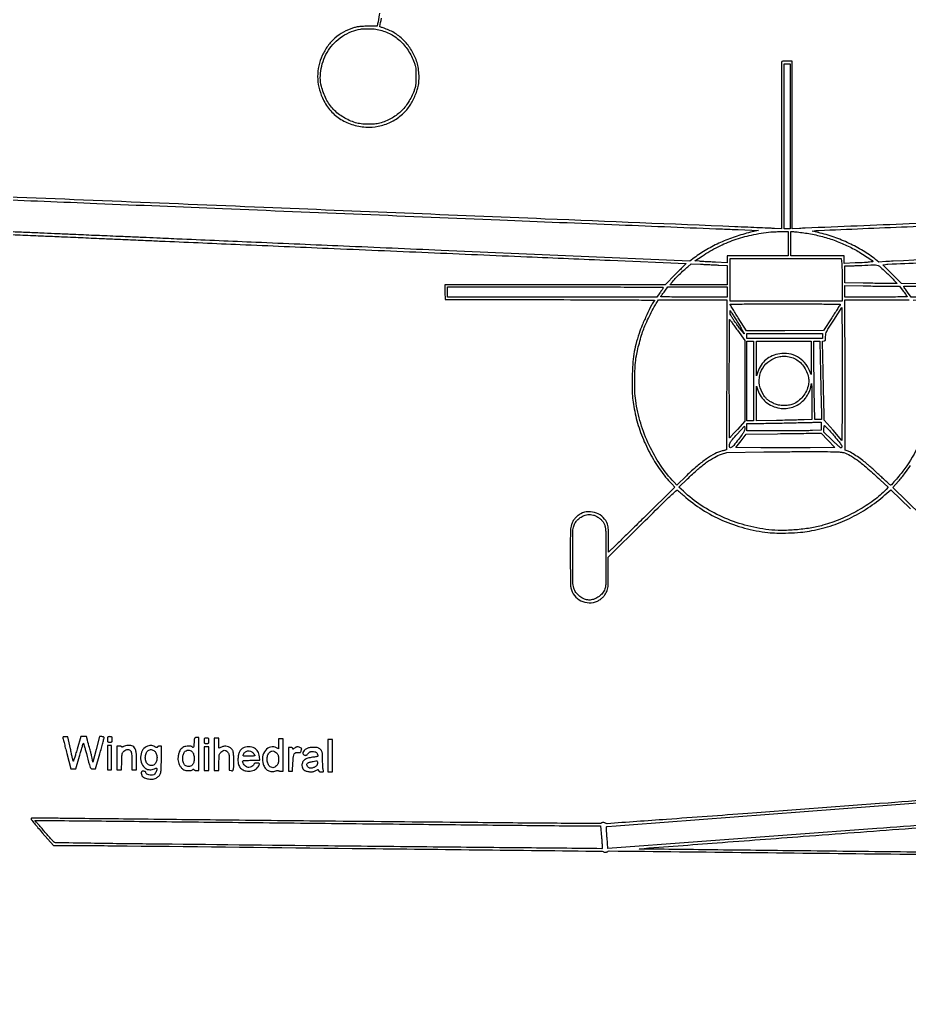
# Model space of a CAD drawing. Extents: x 56 to 1133, y 13 to 780.
# Drawn here: x 745.7 to 857, y 591.1 to 715.7 of the extents above; entities that cross this region are included whole.
import ezdxf

# ---------------------------------------------------------------- set-up
doc = ezdxf.new("R2010")
doc.units = 0
doc.header["$MEASUREMENT"] = 0

msp = doc.modelspace()

# ---------------------------------------------------------------- linework, layer by layer
for points in [[(1017.40694, 575.895877, -0.000001), (1070.584681, 576.252606, -0.000002), (1122.697079, 576.601864, -0.000762)], [(932.02633, 688.971428, 0.000018), (895.932329, 687.35495, 0.000001), (855.016472, 685.520999, 0.00389), (854.071752, 685.471285), (853.218205, 685.419706), (852.802752, 685.742593, 0.029501), (851.233334, 686.820198, 0.02615), (849.484859, 687.753762, 0.025463), (847.599187, 688.522758, 0.024437), (845.6193, 689.108069), (844.8579, 689.293248), (845.3232, 689.347002, -0.018391), (845.701455, 689.376656, -0.000011), (856.735476, 689.834143, -0.000142), (869.020101, 690.33973, -0.000086), (883.5201, 690.92987, 0.000031), (915.734638, 692.237406, 0.000116)], [(949.508039, 401.901185, -0.000001), (949.529232, 360.757398, -0.000095)], [(949.909968, 360.762414, -0.000001), (949.931161, 401.901185, -0.259795)], [(889.898022, 617.295255, 0.000005), (879.160027, 616.495422, 0.000006), (866.429746, 615.546889, 0.000005), (852.9372, 614.541247), (819.3087, 612.034449), (819.192828, 613.373002, -0.00437), (819.152603, 613.89027, -0.006866), (819.128034, 614.335397, -0.002433), (819.114091, 614.716819, -0.207157), (819.134968, 614.769568, -0.1794), (819.22083, 614.808985, -0.000001), (854.266873, 617.454773, -0.000007), (888.817591, 620.062598, -0.014541)], [(529.032925, 286.436984, -0.000002), (529.83462, 265.012438, -0.000004), (530.769888, 240.009811, -0.000003), (531.839084, 211.4154, 0.000001), (532.991169, 180.601107, 0.000001), (534.178651, 148.843697, 0.000001), (535.23949, 120.47627, 0.000003), (535.941746, 101.701946, 0.000115)], [(1130.14234, 577.288816, 0.000001), (1112.945079, 577.188951, 0.000111)], [(709.138363, 517.551959, 0.000072), (709.121796, 442.82444, 0.000019), (709.1172, 324.090018, -0.000009), (709.114218, 161.564965, -0.000147)], [(867.908699, 618.749962, 0.000058), (854.380738, 617.739988, -0.000134), (836.828641, 616.432261, -0.000615), (826.651495, 615.68932, -0.000054), (819.184927, 615.154288, -0.158732), (818.997936, 615.200724, 0.065244), (818.850543, 615.267955, 0.071856), (818.695612, 615.292032, 0.080146), (818.555187, 615.270917, 0.119616), (818.449635, 615.206595, -0.200837), (818.337357, 615.160574, -0.000025), (810.520904, 615.218827, -0.000523), (800.524566, 615.304292, -0.000154), (785.206065, 615.456023, -0.000053), (772.321698, 615.588975, -0.000079), (761.063896, 615.708095, -0.000032), (751.409914, 615.812376, -0.001724), (749.57715, 615.83861, 0.001342), (748.158367, 615.860002, 0.011583), (747.525473, 615.853184, 0.018327), (747.168474, 615.827943, 0.383142), (747.1026, 615.754597, 0.16971), (747.132695, 615.668484, 0.001991), (747.514264, 615.193159, 0.005757), (747.966862, 614.646913, 0.003695), (748.504009, 614.023015), (749.905418, 612.4194), (751.486159, 612.419969, -0.002814), (759.111602, 612.379794, -0.000109), (787.283956, 612.066652, -0.000003), (818.495633, 611.712747, -0.128867), (818.694202, 611.65829, 0.063878), (818.837626, 611.598258, 0.064594), (818.99101, 611.576672, 0.071507), (819.129348, 611.595034, 0.126369), (819.22833, 611.652518, -0.19969), (819.461704, 611.746638, -0.000005), (854.727234, 611.36384, -0.000007), (889.942947, 610.980699, -0.136758)], [(709.450724, 554.916273, 0.000002), (709.414274, 575.305401, 0.198447)], [(528.70788, 577.073614, 0.000003), (528.686579, 549.005158, 0.000159)], [(1130.319428, 549.297508, 0.000003), (1130.298148, 577.178284, 0.310328)], [(906.26751, 692.192572, -0.000018), (888.8076, 691.4821, 0.000035), (871.633284, 690.782654, 0.000057), (857.022983, 690.184946, 0.000007), (844.000706, 689.65054, 0.00449), (843.27165, 689.61405), (842.3622, 689.560339), (842.3622, 700.057869), (842.3622, 710.5554), (841.7418, 710.5554, 0.008468), (841.500002, 710.551304, 0.012318), (841.287075, 710.538832, 0.007906), (841.111331, 710.521385, 0.169247), (841.065, 710.499, 0.197475), (841.041806, 710.443439, 0.00004), (841.025167, 707.392518, 0.000837), (841.012656, 704.009884, 0.000506), (841.0086, 700.002942), (841.0086, 689.563283), (840.14145, 689.613788, 0.003283), (839.597928, 689.641864, 0.000343), (838.32374, 689.69842, 0.000426), (836.805837, 689.763453, 0.000341), (835.1712, 689.830976, -0.000072), (811.457516, 690.797751, -0.000023), (776.24206, 692.24018, -0.000005), (738.24719, 693.798592, -0.000834)], [(999.895262, 130.411957, -0.000016), (999.889323, 214.686923, -0.00001), (999.8874, 314.7966)], [(737.9235, 693.462415, -0.000067), (742.120369, 693.291438, -0.000004), (755.344491, 692.750828, -0.000006), (771.077143, 692.107377, -0.000004), (788.5566, 691.392139, 0.000009), (805.781147, 690.687491, 0.000013), (820.709668, 690.077432, 0.000004), (833.634119, 689.549731, 0.000378), (835.584453, 689.471592), (838.155006, 689.370551), (837.149553, 689.132952, 0.02353), (835.225074, 688.581423, 0.024747), (833.393825, 687.859237, 0.025235), (831.677112, 686.975106, 0.026871), (830.0952, 685.939196), (829.5453, 685.535297), (798.4125, 686.872431, -0.000019), (786.193766, 687.397675, -0.000026), (775.244526, 687.869327, -0.000016), (766.026051, 688.267197, -0.00033), (763.2612, 688.388444, 0.000224), (761.506249, 688.465775, 0.000163), (759.553341, 688.550314, 0.000165), (757.700017, 688.629327, 0.000361), (756.2817, 688.688301, -0.000356), (755.014783, 688.740968, -0.000289), (753.656192, 688.799202, -0.000292), (752.403739, 688.854345, -0.000758), (751.5018, 688.895953, 0.000934), (750.488538, 688.942341, 0.000199), (748.726127, 689.019025, 0.000208), (746.683635, 689.10623, 0.000198), (744.6069, 689.193208, -0.000241), (738.170263, 689.463343, -0.0062)], [(873.880478, 611.43081, -0.000126), (856.72339, 611.607522, -0.000113), (843.885248, 611.74588, -0.000188), (833.070889, 611.868944, -0.000002), (823.249833, 611.984443, -0.195857), (823.209278, 612.001522, -0.641151), (823.216169, 612.020117, -0.000002), (832.976516, 612.760134, -0.000205), (843.732125, 613.571132, -0.000123), (856.516777, 614.526706, 0.000032), (869.917437, 615.525876, 0.000038), (882.603858, 616.473561, 0.000033)], [(949.534419, 437.103757, -0.000003), (949.50785, 417.314747, -0.198562)], [(949.93135, 417.399347, -0.000003), (949.904781, 437.177782, -0.000198)], [(883.1394, 686.445843, 0.000014), (915.304651, 687.878093, 0.000063)], [(790.85637, 717.285585, -0.000124), (790.629002, 716.043032, -0.000001), (790.422038, 714.913582, -0.362074), (790.420499, 714.9123, 0.002094), (789.038377, 714.90651, 0.015159), (788.373997, 714.88079, 0.029844), (787.916755, 714.821626, 0.027487), (787.4568, 714.707454, 0.0511), (786.206556, 714.178303, 0.055559), (785.127338, 713.418395, 0.055206), (784.236411, 712.434796, 0.049367), (783.543308, 711.243807, 0.052431), (783.109704, 709.95108, 0.055502), (782.965562, 708.621234, 0.054988), (783.117324, 707.28137, 0.049815), (783.558745, 705.959086, 0.066956), (784.465744, 704.497699, 0.072162), (785.706834, 703.370034, 0.070917), (787.236939, 702.627358, 0.061479), (788.990728, 702.294651, 0.066092), (790.559673, 702.400424, 0.061968), (792.083647, 702.910675, 0.062295), (793.428926, 703.775409, 0.068215), (794.473352, 704.921872, 0.029521), (794.794738, 705.453658, 0.017387), (795.117727, 706.122605, 0.017422), (795.389303, 706.802129, 0.033901), (795.549294, 707.363603, 0.039355), (795.649163, 708.120734, 0.028469), (795.645377, 708.972162, 0.028477), (795.544922, 709.817293, 0.039483), (795.353168, 710.5554, 0.052902), (794.709265, 711.927399, 0.056888), (793.804643, 713.097428, 0.058241), (792.680936, 714.011027, 0.060504), (791.3907, 714.627008, 0.000106), (791.162314, 714.703796, 0.000169), (790.966868, 714.769389, 0.000032), (790.794386, 714.827197, 0.00865), (790.779468, 714.831911, -0.39342), (790.741401, 714.896521, -0.001237), (790.966127, 715.90294, -0.002119)], [(889.662207, 620.365286, 0.000005), (879.343089, 619.600119, 0.000095)], [(934.913496, 693.361716, -0.000014), (921.791289, 692.825595, -0.000025)], [(743.5494, 688.896771, -0.000147), (746.07001, 688.791446, -0.000139), (748.641527, 688.682521, -0.000138), (750.920452, 688.584727, -0.000482), (752.3901, 688.519837, 0.000202), (753.613474, 688.465133, 0.000144), (754.98309, 688.404837, 0.000145), (756.288877, 688.348108, 0.000311), (757.2969, 688.305236, -0.00031), (758.291101, 688.262954, -0.000155), (759.548582, 688.208303, -0.000154), (760.850096, 688.150934, -0.000227), (761.9922, 688.099719, 0.000582), (763.888676, 688.016028, 0.000012), (773.282863, 687.612654, 0.000028), (784.266682, 687.141919, 0.000019), (796.8051, 686.605755, -0.000025), (809.165938, 686.077046, -0.000041), (819.574634, 685.63046), (829.03992, 685.223566, -0.109359), (829.055606, 685.219379, -0.50163), (829.057189, 685.20971, -0.000111), (828.683329, 684.822528, -0.001622), (828.264329, 684.391596, -0.000968), (827.763134, 683.881444), (826.452754, 682.5528), (812.662415, 682.5528), (798.872076, 682.5528), (798.896088, 681.64335), (798.9201, 680.7339), (812.064388, 680.712483, -0.000306), (818.894516, 680.69717, -0.001716), (822.551225, 680.674182, -0.000377), (825.093299, 680.647559, -0.629118), (825.122208, 680.585583, 0.054378), (824.758435, 680.02792, 0.007957), (824.16582, 678.811808, 0.009695), (823.591327, 677.518885, 0.020398), (823.206429, 676.489935, 0.015697), (822.803356, 675.118064, 0.024225), (822.550645, 673.908342, 0.022636), (822.405652, 672.621875, 0.011647), (822.334849, 671.001824, 0.008423), (822.32956, 669.506642, 0.019638), (822.388394, 668.388708, 0.021864), (822.529589, 667.353607, 0.013165), (822.782626, 666.1404, 0.033241), (823.50058, 663.806285, 0.030976), (824.535625, 661.530211, 0.031488), (825.822734, 659.438803, 0.037767), (827.293755, 657.656979), (827.682212, 657.252859), (823.918456, 653.550343, -0.000355), (822.447551, 652.105423, -0.000511), (821.143569, 650.828903, -0.000265), (820.03633, 649.748343, -0.008229), (819.757305, 649.485145), (819.359909, 649.122463), (819.375601, 650.630782, 0.003792), (819.37793, 651.457023, 0.016389), (819.359508, 651.947498, 0.026987), (819.315624, 652.2988, 0.034314), (819.23581, 652.615552, 0.119314), (818.723035, 653.446411, 0.102591), (817.860006, 654.006772, 0.102193), (816.842326, 654.17909, 0.117422), (815.894345, 653.917017, 0.042168), (815.499803, 653.654117, 0.046265), (815.168118, 653.335996, 0.047652), (814.908757, 652.971599, 0.050422), (814.728774, 652.571346, 0.056095), (814.649282, 652.197929, 0.015746), (814.609787, 651.602067, 0.007872), (814.590923, 650.606775, 0.001089), (814.588794, 648.538445, 0.001618), (814.594936, 647.137609, 0.002398), (814.61018, 645.910017, 0.001062), (814.630443, 644.862269, 0.047867), (814.655789, 644.646845, 0.115161), (815.102193, 643.703754, 0.110263), (815.926047, 643.037872, 0.110155), (816.955576, 642.785177, 0.114744), (817.978355, 643.00021, 0.041306), (818.3501, 643.212209, 0.047989), (818.662186, 643.473347, 0.046866), (818.924484, 643.794754, 0.036532), (819.147746, 644.1867, 0.04401), (819.263838, 644.498155, 0.046342), (819.321105, 644.819775, 0.01945), (819.343637, 645.323542, 0.001852), (819.346223, 646.5555), (819.343099, 648.5013), (823.6405, 652.75008, -0.000649), (826.247471, 655.320873, -0.007367), (827.294658, 656.320923, -0.009967), (827.90506, 656.864669, -0.410561), (828.065739, 656.85318, 0.023169), (828.147114, 656.768686, 0.003021), (828.329708, 656.597955, 0.003512), (828.549087, 656.398139, 0.00293), (828.784839, 656.188902, 0.038234), (831.101956, 654.450737, 0.038854), (833.644668, 653.096139, 0.038411), (836.394274, 652.138816, 0.035645), (839.327522, 651.583824, 0.025831), (840.433296, 651.512862, 0.011103), (841.912201, 651.527311, 0.011123), (843.393487, 651.607705, 0.024962), (844.510297, 651.749602, 0.032451), (847.117976, 652.39098, 0.035116), (849.550412, 653.351974, 0.035043), (851.828884, 654.646012, 0.032049), (853.9771, 656.281287), (854.7209, 656.926736), (857.175542, 654.532918, 0.000735)], [(867.494661, 577.364799, 0.000005), (856.344487, 577.379916, 0.00021)], [(870.284006, 682.64441), (856.033315, 682.743876), (854.868056, 683.912469), (853.702797, 685.081062), (854.060248, 685.124389, -0.018793), (854.350852, 685.148576, -0.000011), (862.749698, 685.530438, -0.000146)], [(857.523554, 680.665402, -0.00001), (861.488013, 680.684529, -0.000504)], [(858.197304, 662.503535, -0.047608), (856.461277, 659.5839, -0.01162), (855.987061, 658.966306, -0.007134), (855.401411, 658.260076, -0.001895), (854.799438, 657.560276, -0.217489), (854.691952, 657.5112, -0.180619), (854.642746, 657.529574, -0.001248), (854.298592, 657.829759, -0.004616), (853.906486, 658.17995, -0.002911), (853.454897, 658.595655, 0.002056), (852.96069, 659.052154, 0.001781), (852.438594, 659.527041, 0.001792), (851.962571, 659.953844, 0.005243), (851.63024, 660.243481, 0.019192), (851.048453, 660.70251, 0.012445), (850.343323, 661.189828, 0.011284), (849.670054, 661.609382, 0.053428), (849.2571, 661.79775), (849.0033, 661.882195), (848.981782, 671.286897), (848.960265, 680.6916), (852.980183, 680.6916), (857.000102, 680.6916)], [(858.521342, 653.746978), (854.97694, 657.194343), (855.674345, 658.008422, 0.01167), (856.508199, 659.029053, 0.017706), (857.179803, 659.957423, 0.018174)], [(1124.783934, 145.734891, -0.000006), (1126.038574, 179.384269, -0.000006), (1127.294472, 213.046277)], [(799.0535, 577.373771, 0.000036), (791.479247, 577.352177, 0.319538)], [(829.451126, 577.395, 0.000106), (809.684816, 577.3908, 0.000588)]]:
    msp.add_lwpolyline(points, format="xyb")
for points in [[(790.434786, 714.524701, -0.064856), (791.943772, 714.006382, -0.067941), (793.243548, 713.124644, -0.066075), (794.287652, 711.902749, -0.056327), (795.044664, 710.384769, -0.018144), (795.173086, 709.989024, -0.037484), (795.238474, 709.670658, -0.027013), (795.26683, 709.286204, -0.00563), (795.27248, 708.6096, -0.00565), (795.262849, 707.931808, -0.02731), (795.232032, 707.547978, -0.037833), (795.164133, 707.229961, -0.018042), (795.031676, 706.833, -0.051521), (794.315192, 705.390829, -0.062522), (793.356201, 704.226339, -0.064268), (792.163251, 703.35904, -0.059205), (790.7562, 702.793782, -0.044573), (790.071065, 702.672898, -0.025939), (789.236024, 702.644757, -0.025918), (788.400544, 702.703338, -0.043652), (787.713582, 702.849096, -0.059638), (786.18686, 703.522589, -0.070601), (784.956986, 704.508143, -0.069972), (784.041826, 705.804923, -0.057169), (783.442143, 707.395112, -0.05987), (783.304313, 708.476168, -0.049255), (783.410336, 709.635254, -0.047099), (783.750856, 710.802834, -0.044585), (784.308603, 711.909, -0.060286), (785.059202, 712.843771, -0.048399), (786.065396, 713.652618, -0.048591), (787.203344, 714.249778, -0.062251), (788.3451, 714.555735, -0.026337), (788.811458, 714.595385, -0.011752), (789.4279, 714.600719, -0.011444), (790.030406, 714.577971, -0.035191)], [(841.8546, 687.7134), (841.8546, 686.1906), (838.0476, 686.1906), (834.2406, 686.1906), (834.2406, 685.762511), (834.2406, 685.334422), (832.78125, 685.393716, -0.001716), (832.180285, 685.420199, -0.001732), (831.581353, 685.450733, -0.001687), (831.059842, 685.480897, -0.007022), (830.745794, 685.504555), (830.169688, 685.5561), (831.084194, 686.159456, -0.028329), (833.084126, 687.322036, -0.033103), (835.1034, 688.184683, -0.032208), (837.265954, 688.79056, -0.024461), (839.6973, 689.182574, -0.016788), (839.848622, 689.194306, -0.002461), (840.156123, 689.206266, -0.002778), (840.519851, 689.216599, -0.002381), (840.90285, 689.223524), (841.8546, 689.2362)], [(843.592414, 689.10466, -0.022213), (845.315705, 688.802251, -0.022534), (846.996999, 688.349235, -0.022861), (848.606712, 687.754391, -0.024583), (850.115794, 687.027581, -0.011325), (850.771511, 686.651582, -0.006226), (851.557376, 686.163532, -0.002435), (852.330121, 685.664877, -0.110265), (852.462123, 685.52962, -0.527781), (852.427564, 685.45175, -0.019205), (852.047522, 685.39685, -0.013922), (851.406728, 685.347272, -0.002724), (850.25115, 685.29648), (848.8764, 685.243559), (848.8764, 685.717079), (848.8764, 686.1906), (845.5347, 686.1906), (842.193, 686.1906), (842.193, 687.7134), (842.193, 689.2362), (842.386864, 689.2362, -0.024951), (842.510709, 689.230016, -0.002225), (842.820963, 689.19756, -0.002897), (843.190809, 689.155035, -0.002256)], [(848.56799, 685.203712, -0.013456), (848.589223, 684.834323, -0.002502), (848.606558, 684.154766, -0.002681), (848.618592, 683.359864, -0.002444), (848.6226, 682.540036), (848.6226, 680.5224), (841.6008, 680.5224), (834.579, 680.5224), (834.579, 683.18651), (834.579, 685.85062), (841.54619, 685.850187), (848.513379, 685.849753)], [(833.16195, 685.035264), (834.2406, 684.982343), (834.2406, 683.767571), (834.2406, 682.5528), (830.637222, 682.5528), (827.033844, 682.5528), (827.373745, 682.95465, -0.01676), (827.727441, 683.345459, -0.00672), (828.235965, 683.856892, -0.006726), (828.788296, 684.383286, -0.009724), (829.2915, 684.832219), (829.7145, 685.195075), (830.8989, 685.141629, -0.000287), (831.430736, 685.117324, -0.000181), (832.052236, 685.088338, -0.000181), (832.663698, 685.059376, -0.000333)], [(853.887619, 684.35055, -0.004818), (854.227144, 684.034572, -0.004194), (854.576719, 683.697279, -0.004221), (854.887847, 683.386804, -0.012415), (855.094721, 683.16615), (855.49088, 682.722), (854.523884, 682.722, -0.003403), (854.004368, 682.725536, -0.000877), (853.165923, 682.738419, -0.000892), (852.20964, 682.756496, -0.000908), (851.258945, 682.777893), (848.961, 682.833786), (848.961, 683.877693), (848.961, 684.9216), (849.44745, 684.931594, 0.004456), (849.708082, 684.939273, 0.001163), (850.126497, 684.956307, 0.001182), (850.603066, 684.977948, 0.001208), (851.076, 685.00169, -0.002426), (852.577785, 685.073414, -0.067715), (852.967462, 685.037323, -0.116817), (853.272238, 684.886263, -0.01178)], [(826.228954, 682.189662, -0.012852), (826.184271, 682.121431, -0.001229), (826.070663, 681.958176, -0.001566), (825.934109, 681.764266, -0.001235), (825.785096, 681.555162), (825.408892, 681.03), (812.312546, 681.03), (799.2162, 681.03), (799.2162, 681.6645), (799.2162, 682.299), (812.756404, 682.299, -0.000284), (819.951308, 682.29492, -0.001745), (823.656243, 682.277785, -0.000387), (826.192831, 682.255236, -0.584317)], [(834.2406, 681.6645), (834.2406, 681.03), (830.042541, 681.03, -0.000959), (827.863856, 681.03418, -0.00546), (826.705341, 681.051277, -0.003717), (825.953041, 681.076195, -0.606648), (825.925028, 681.13575, 0.000608), (825.975984, 681.202821, 0.000059), (826.09943, 681.365756, 0.000075), (826.246542, 681.560035, 0.000059), (826.405631, 681.77025), (826.805689, 682.299), (830.523145, 682.299), (834.2406, 682.299)], [(854.674994, 682.3836), (855.793099, 682.3836), (856.26865, 681.751774, -0.003196), (856.450924, 681.506351, -0.00498), (856.604507, 681.292336, -0.001634), (856.734479, 681.106069, -0.152661), (856.7442, 681.074974, -0.410679), (856.725955, 681.056508, -0.000132), (855.601042, 681.043211, -0.001806), (854.344836, 681.033232, -0.001083), (852.8526, 681.03), (848.961, 681.03), (848.961, 681.762693), (848.961, 682.495386), (851.258945, 682.439493, 0.001037), (852.220729, 682.418095, 0.000952), (853.210311, 682.400019, 0.000951), (854.093118, 682.387253, 0.003139)], [(878.46525, 682.244574), (884.3238, 682.190757), (884.3238, 681.610379), (884.3238, 681.03), (870.79805, 681.03), (857.272301, 681.03), (856.79675, 681.661826, -0.00403), (856.614494, 681.908081, -0.006169), (856.460893, 682.124725, -0.002479), (856.332999, 682.311889, -0.149726), (856.3212, 682.350408, -0.41559), (856.36179, 682.390808, -0.00002), (862.758034, 682.360496, -0.000699), (869.88568, 682.316471, -0.000403)], [(834.168782, 671.322153, -0.000211), (834.155945, 667.727898, -0.00035), (834.141729, 664.698384, -0.000007), (834.126881, 661.952127, -0.189662), (834.118138, 661.930256, -0.131384), (834.099074, 661.918453, -0.001694), (833.962788, 661.877827, -0.004778), (833.803706, 661.83264, -0.0031), (833.618953, 661.783293, 0.055729), (832.677863, 661.422443, 0.031929), (831.634472, 660.795118, 0.025929), (830.460349, 659.889483, 0.014181), (829.114065, 658.667052), (827.92143, 657.520777), (827.584137, 657.875538, -0.042659), (825.870534, 660.016857, -0.037366), (824.458534, 662.512201, -0.036627), (823.408506, 665.243564, -0.037062), (822.773279, 668.088177, -0.029684), (822.673364, 669.243585, -0.010625), (822.663998, 670.897869, -0.010562), (822.72451, 672.545517, -0.031186), (822.860285, 673.6698, -0.013341), (823.044429, 674.537087, -0.008581), (823.301865, 675.532585, -0.008622), (823.585474, 676.491859, -0.017152), (823.848918, 677.238967, -0.016396), (824.149341, 677.937631, -0.006339), (824.609449, 678.886341, -0.005959), (825.082251, 679.803089, -0.024136), (825.403367, 680.343264), (825.633884, 680.6916), (829.916092, 680.691603), (834.1983, 680.691606)], [(848.36675, 680.12055, -0.132358), (848.352712, 680.074435, -0.00051), (848.057702, 679.603565, -0.002566), (847.719123, 679.070472, -0.001605), (847.31755, 678.4497), (846.270401, 676.8423), (841.453711, 676.820463), (836.637021, 676.798626), (835.608011, 678.437981, -0.001371), (835.213522, 679.070299, -0.002208), (834.881272, 679.611442, -0.000369), (834.589956, 680.091444, -0.137034), (834.579, 680.130668, -0.411881), (834.600757, 680.152599, -0.000059), (836.604377, 680.168334, -0.001209), (838.830046, 680.180168, -0.000725), (841.4739, 680.184, -0.000862), (844.117614, 680.179441, -0.001439), (846.342821, 680.165362, -0.000084), (848.341742, 680.146627, -0.420896)], [(835.503431, 677.913915, -0.003424), (835.831849, 677.379082, -0.005466), (836.104326, 676.917126, -0.001514), (836.334727, 676.513741, -0.219534), (836.339155, 676.460969, -0.586284), (836.31139, 676.456439, -0.00227), (836.06617, 676.767584, -0.00683), (835.780603, 677.143809, -0.003922), (835.44615, 677.604692, -0.004764), (835.012695, 678.224368, -0.018318), (834.761266, 678.621667, -0.028367), (834.619486, 678.900176, -0.10391), (834.579, 679.092888, -0.010812), (834.581216, 679.195353, -0.022005), (834.588232, 679.27556, -0.028736), (834.598238, 679.327955, -0.601918), (834.610426, 679.33095, -0.041343), (834.63283, 679.301201, -0.000128), (834.88571, 678.900155, -0.000736), (835.170879, 678.446164, -0.000461)], [(848.602243, 667.291733), (848.5803, 663.100388), (847.470672, 664.374318), (846.361043, 665.648247), (846.306642, 668.580373, 0.000449), (846.281956, 669.849474, 0.000342), (846.252721, 671.239244, 0.000346), (846.223527, 672.541827, 0.000813), (846.199474, 673.514392), (846.146707, 675.516284), (846.348303, 675.544792, 0.083843), (846.460454, 675.580442, 0.186117), (846.519162, 675.646348, 0.081573), (846.544669, 675.774217, 0.008527), (846.5499, 676.0809, -0.045986), (846.58216, 676.430913, -0.067672), (846.678861, 676.723744, -0.027627), (846.904459, 677.127695, -0.002194), (847.5651, 678.160759), (848.5803, 679.733018), (848.602243, 675.608048, -0.000842), (848.609087, 673.725674, -0.000488), (848.611295, 671.46358, -0.000488), (848.609083, 669.195181, -0.000821)], [(835.502547, 676.890602), (836.4402, 675.585304), (836.4402, 670.542544), (836.4402, 665.499783), (835.505397, 664.466492, -0.001898), (835.144265, 664.070345, -0.003079), (834.834001, 663.736729, -0.000514), (834.557977, 663.444175, -0.206209), (834.532497, 663.4332, -0.412679), (834.516814, 663.4488, -0.000026), (834.505591, 665.611826, -0.000803), (834.497138, 668.005899, -0.000481), (834.4944, 670.8498, -0.000445), (834.496931, 673.691303, -0.000748), (834.504754, 676.077419, -0.000032), (834.515147, 678.225186, -0.66642), (834.529647, 678.23115, -0.039272), (834.555112, 678.201335, -0.000139), (834.829976, 677.822823, -0.000748), (835.140563, 677.393521, -0.000469)], [(844.728992, 673.43715), (844.726984, 671.3433), (844.526255, 671.831425, 0.080597), (843.912161, 672.830815, 0.086221), (843.02586, 673.557767, 0.086858), (841.952149, 673.939568, 0.083337), (840.796357, 673.941968, 0.05963), (839.86004, 673.669345, 0.072311), (839.0797, 673.194323, 0.073387), (838.475471, 672.523335, 0.063925), (838.056341, 671.675044), (837.884067, 671.1741), (837.881234, 673.35255), (837.8784, 675.531), (841.3047, 675.531), (844.731, 675.531)], [(845.861186, 673.43715, -0.000594), (845.885466, 672.436037, -0.000273), (845.914828, 671.132064, -0.000271), (845.944222, 669.760331, -0.000375), (845.968989, 668.53035), (846.023521, 665.7174), (845.602531, 665.7174), (845.181541, 665.7174), (845.125471, 669.284473, -0.000528), (845.104006, 670.74838, -0.000545), (845.085871, 672.197263, -0.000526), (845.072843, 673.45288, -0.002331), (845.0694, 674.191273), (845.0694, 675.531), (845.438658, 675.531), (845.807916, 675.531)], [(842.475793, 673.413713, -0.068808), (843.109429, 673.071312, -0.062263), (843.650873, 672.559584, -0.058954), (844.073652, 671.90212, -0.050769), (844.357262, 671.13055, -0.015806), (844.424665, 670.827973, -0.038282), (844.450025, 670.600547, -0.039301), (844.440106, 670.375477, -0.017475), (844.393474, 670.081948, -0.060411), (844.140129, 669.299605, -0.059443), (843.706125, 668.595832, -0.06102), (843.13133, 668.029971, -0.070926), (842.463858, 667.653048, -0.052637), (841.894613, 667.497177, -0.044792), (841.273135, 667.452, -0.045336), (840.662037, 667.51799, -0.057956), (840.123869, 667.692733, -0.022114), (839.663118, 667.929082, -0.040776), (839.315693, 668.166612, -0.044544), (839.032001, 668.441824, -0.032832), (838.768402, 668.791538, -0.099918), (838.285211, 669.997486, -0.103735), (838.317037, 671.279532, -0.105692), (838.85803, 672.422283, -0.107498), (839.816252, 673.235738, -0.047148), (840.475159, 673.510805, -0.058672), (841.127245, 673.632182, -0.058772), (841.788793, 673.598686, -0.047542)], [(844.8156, 667.967646), (844.8156, 665.734091), (843.86385, 665.68607, -0.004723), (843.340048, 665.6646, -0.001075), (842.452352, 665.638522, -0.001113), (841.428626, 665.612931, -0.001082), (840.39525, 665.591637), (837.8784, 665.545225), (837.881234, 667.725162), (837.884067, 669.9051), (838.056341, 669.404156, 0.063925), (838.475471, 668.555865, 0.073387), (839.0797, 667.884877, 0.072311), (839.86004, 667.409855, 0.05963), (840.796357, 667.137232, 0.061135), (841.619926, 667.102544, 0.060663), (842.429712, 667.267709, 0.060821), (843.174334, 667.621791, 0.062055), (843.806302, 668.142652, 0.036474), (844.128411, 668.537239, 0.032497), (844.403662, 668.989501, 0.033736), (844.606224, 669.450115, 0.053433), (844.708655, 669.868511, -0.008624), (844.728008, 669.996056, -0.014036), (844.749324, 670.103473, -0.007687), (844.770552, 670.190466, -0.34143), (844.784439, 670.2012, -0.40991), (844.797222, 670.188604, -0.000192), (844.806447, 669.545093, -0.00218), (844.813361, 668.824103, -0.001307)], [(835.635803, 663.222955, -0.008556), (835.042174, 662.478001, -0.076075), (834.73023, 662.199397, -0.413538), (834.569901, 662.233085, -0.14793), (834.496942, 662.48145, -0.089583), (834.537744, 662.69745, -0.060585), (834.655182, 662.919539, -0.027809), (834.900211, 663.233283, -0.003864), (835.448692, 663.850664), (836.3979, 664.902629), (836.424082, 664.59217, -0.087647), (836.404723, 664.379341, -0.064291), (836.313548, 664.160013, -0.02935), (836.108197, 663.847301, -0.003995)], [(846, 664.884456), (846, 664.389911), (844.92135, 664.334899, -0.008334), (844.296408, 664.313462, -0.001431), (843.109588, 664.295945, -0.001559), (841.715898, 664.28371, -0.001391), (840.26835, 664.279543), (836.694, 664.2792), (836.694, 664.7445), (836.694, 665.2098), (837.94185, 665.221419, 0.001784), (838.582748, 665.229673, 0.000577), (839.531405, 665.246371, 0.000575), (840.586184, 665.267368, 0.000646), (841.6008, 665.290046, -0.000277), (842.5968, 665.313043, -0.000275), (843.595642, 665.335001, -0.00027), (844.469452, 665.353257, -0.001071), (845.00595, 665.363027), (846, 665.379)], [(847.640685, 663.61939, -0.007844), (848.242214, 662.907911, -0.041313), (848.532261, 662.487198, -0.147441), (848.583779, 662.265407, -0.395435), (848.475821, 662.1642, -0.174986), (848.384029, 662.197339, -0.005654), (848.079782, 662.455814, -0.010261), (847.725764, 662.776518, -0.006878), (847.333721, 663.156928), (846.3384, 664.149655), (846.3384, 664.613928, -0.044457), (846.364683, 664.908949, -0.561096), (846.44947, 664.941878, -0.049605), (846.634603, 664.768947, -0.000698)], [(846.842488, 663.11595), (847.699055, 662.2065), (844.607628, 662.184308, -0.001132), (843.199973, 662.177388, -0.000663), (841.514733, 662.175153, -0.000663), (839.829019, 662.177389, -0.001129), (838.41978, 662.184308), (835.323359, 662.2065), (835.972695, 663.0525), (836.62203, 663.8985), (840.528465, 663.94207, 0.000264), (842.081126, 663.960208, 0.000335), (843.515191, 663.978681, 0.000263), (844.717976, 663.995613, 0.002757), (845.21041, 664.00552), (845.985921, 664.0254)], [(849.014161, 661.511659, -0.046267), (849.805279, 661.115077, -0.02432), (850.710341, 660.488182, -0.017275), (851.843348, 659.555058, -0.006287), (853.38521, 658.158255), (854.383121, 657.231121), (854.10431, 656.940364, -0.04444), (852.574506, 655.605244, -0.028771), (850.596742, 654.334208, -0.027974), (848.401834, 653.252914, -0.032783), (846.2115, 652.487305, -0.027348), (844.614884, 652.136903, -0.019446), (842.795964, 651.913018, -0.019586), (840.98965, 651.832735, -0.030505), (839.434346, 651.919521, -0.038212), (836.448277, 652.503472, -0.038508), (833.593856, 653.53407, -0.039315), (830.987952, 654.964644, -0.043996), (828.7416, 656.739136), (828.1917, 657.258151), (829.2492, 658.282335, -0.01197), (830.552734, 659.485686, -0.023587), (831.65371, 660.365762, -0.029606), (832.621846, 660.983565, -0.048885), (833.510458, 661.37095), (834.1983, 661.593875), (838.809, 661.657762, -0.001051), (840.763416, 661.680735, -0.000898), (842.82327, 661.696918, -0.000904), (844.696187, 661.704882, -0.002578), (846, 661.701346, -0.001525), (847.534444, 661.684593, -0.012221), (848.240675, 661.657454, -0.027112), (848.673643, 661.606539, -0.050278)], [(817.826118, 653.620662, -0.035462), (818.208395, 653.390141, -0.048764), (818.512261, 653.12844, -0.052776), (818.741516, 652.831155, -0.054017), (818.901361, 652.494705, -0.056168), (818.987591, 652.115121, -0.018384), (819.030298, 651.542139, -0.008403), (819.050572, 650.568818, -0.001005), (819.0549, 648.4167, -0.000743), (819.051352, 646.027637, -0.011126), (819.030335, 645.194508, -0.03343), (818.977172, 644.731448, -0.067542), (818.863275, 644.383118, -0.069214), (818.524409, 643.876034, -0.067194), (818.056947, 643.474811, -0.068353), (817.507831, 643.217227, -0.076306), (816.930085, 643.130026, -0.098594), (816.350587, 643.246934, -0.06839), (815.773129, 643.586976, -0.06735), (815.300104, 644.0772, -0.088437), (815.026377, 644.634391, -0.068032), (814.915346, 645.39815, -0.00215), (814.902093, 648.546479, -0.001886), (814.914375, 651.726116, -0.080071), (815.027074, 652.3929, -0.058273), (815.239525, 652.839929, -0.062597), (815.545226, 653.214046, -0.058714), (815.952006, 653.519051, -0.042526), (816.464641, 653.761067, -0.066512), (816.771292, 653.830688, -0.048334), (817.121597, 653.828526, -0.046024), (817.483812, 653.75708, -0.046287)], [(751.08119, 625.939357, 0.054331), (751.092062, 625.856267, 0.000597), (751.227639, 625.301911, 0.00186), (751.387337, 624.662563, 0.00121), (751.576386, 623.925), (752.069192, 622.0215), (752.395759, 622.0215), (752.722326, 622.0215), (753.169597, 623.5866, -0.0002), (753.342874, 624.192022, -0.000309), (753.492987, 624.714496, -0.000089), (753.624005, 625.169149, -0.010152), (753.642415, 625.228445, -0.731671), (753.660808, 625.228189, -0.001976), (753.766086, 624.874908, -0.005167), (753.887771, 624.444177, -0.002879), (754.027545, 623.917145, 0.001224), (754.396766, 622.506131, 0.038087), (754.515304, 622.165092, 0.188659), (754.648405, 622.031509, 0.125608), (754.864149, 621.995725), (755.164724, 622.0215), (755.69948, 623.8827, 0.001849), (755.904591, 624.606658, 0.002767), (756.077909, 625.240662, 0.001151), (756.221983, 625.784405, 0.059889), (756.236817, 625.89195, 0.115712), (756.221661, 625.962043, 0.161794), (756.177637, 626.007977, 0.096374), (756.095027, 626.03296, 0.025384), (755.956439, 626.04), (755.673479, 626.04), (755.26205, 624.45375), (754.850621, 622.8675), (754.754542, 623.3328, 0.008918), (754.676237, 623.680581, 0.005062), (754.569724, 624.098726, 0.003245), (754.411424, 624.679651, 0.000883), (754.153618, 625.59585), (754.027794, 626.04), (753.6705, 626.04), (753.313206, 626.04), (752.85609, 624.461587, -0.002722), (752.678836, 623.86177, -0.004844), (752.525454, 623.370229, -0.001663), (752.392492, 622.96285, -0.721877), (752.372427, 622.96282, -0.025805), (752.355394, 623.024328, -0.000277), (752.260408, 623.45312, -0.000876), (752.151978, 623.948004, -0.00057), (752.028367, 624.520083), (751.710856, 625.9977), (751.394828, 626.023957, 0.020884), (751.251, 626.029876, 0.065804), (751.15549, 626.01719, 0.12409), (751.100967, 625.986664, 0.211849)], [(756.6624, 625.7016, 0.01583), (756.669154, 625.488321, 0.165362), (756.702056, 625.408521, 0.192545), (756.774492, 625.371587, 0.022778), (756.9585, 625.3632, 0.022778), (757.142508, 625.371587, 0.192545), (757.214944, 625.408521, 0.165362), (757.247846, 625.488321, 0.01583), (757.2546, 625.7016, 0.01583), (757.247846, 625.914879, 0.165362), (757.214944, 625.994679, 0.192545), (757.142508, 626.031613, 0.022778), (756.9585, 626.04, 0.022778), (756.774492, 626.031613, 0.192545), (756.702056, 625.994679, 0.165362), (756.669154, 625.914879, 0.01583)], [(767.544522, 625.76505, 0.035237), (767.524732, 625.662913, 0.009729), (767.508156, 625.500146, 0.009776), (767.496545, 625.314555, 0.010082), (767.492355, 625.13055, -0.023409), (767.47923, 624.865137, -0.109912), (767.432168, 624.720787, -0.381803), (767.362282, 624.698612, -0.149864), (767.2797, 624.771, 0.191366), (767.235243, 624.804035, 0.022808), (767.113088, 624.830749, 0.02459), (766.958839, 624.849429, 0.017839), (766.785931, 624.8556, 0.041587), (766.475385, 624.829726, 0.066495), (766.221418, 624.75143, 0.067107), (765.998514, 624.609855, 0.043213), (765.781925, 624.392902, 0.094959), (765.648484, 624.153688, 0.029991), (765.543029, 623.756509, 0.030679), (765.484511, 623.335826, 0.064496), (765.501609, 623.006903, 0.053756), (765.603707, 622.662451, 0.044396), (765.782097, 622.323363, 0.046534), (765.999652, 622.046514, 0.10515), (766.218287, 621.896221, 0.061359), (766.491318, 621.820617, 0.040223), (766.817398, 621.798682, 0.040266), (767.118475, 621.826983, 0.129656), (767.299653, 621.910533, -0.024359), (767.370197, 621.963193, -0.141399), (767.413943, 621.977283, -0.243789), (767.445199, 621.962278, -0.080248), (767.469708, 621.91575, 0.183528), (767.503143, 621.875047, 0.051345), (767.579753, 621.841064, 0.044508), (767.681087, 621.81777, 0.034261), (767.79435, 621.81), (768.0834, 621.81), (768.0834, 623.8827), (768.0834, 625.9554), (767.839467, 625.9554, 0.042293), (767.720379, 625.945309, 0.101356), (767.638179, 625.913323, 0.116921), (767.582257, 625.855059, 0.067671)], [(768.7602, 625.5324, 0.01583), (768.766954, 625.319121, 0.165362), (768.799856, 625.239321, 0.192545), (768.872292, 625.202387, 0.022778), (769.0563, 625.194, 0.022778), (769.240308, 625.202387, 0.192545), (769.312744, 625.239321, 0.165362), (769.345646, 625.319121, 0.01583), (769.3524, 625.5324, 0.01583), (769.345646, 625.745679, 0.165362), (769.312744, 625.825479, 0.192545), (769.240308, 625.862413, 0.022778), (769.0563, 625.8708, 0.022778), (768.872292, 625.862413, 0.192545), (768.799856, 625.825479, 0.165362), (768.766954, 625.745679, 0.01583)], [(770.0292, 623.8404), (770.0292, 621.81), (770.3253, 621.81), (770.6214, 621.81), (770.6214, 622.831708, -0.003663), (770.626298, 623.500228, -0.044481), (770.652788, 623.755121, -0.099956), (770.721692, 623.921936, -0.048648), (770.868692, 624.100708, -0.056887), (771.086419, 624.273823, -0.128054), (771.286229, 624.336371, -0.138267), (771.480979, 624.291564, -0.071237), (771.682745, 624.140345, -0.069053), (771.801007, 623.983973, -0.086769), (771.860898, 623.812771, -0.037122), (771.885474, 623.538004, -0.003749), (771.8904, 622.880948), (771.8904, 621.829204), (772.141278, 621.792383, 0.03703), (772.291793, 621.781572, 0.207759), (772.364088, 621.813167, 0.137406), (772.407064, 621.896531, 0.01351), (772.446975, 622.121125, 0.02606), (772.466118, 622.318385, 0.006712), (772.476106, 622.638261, 0.006813), (772.477627, 623.003928, 0.006884), (772.469162, 623.368245, 0.00661), (772.445248, 623.844034, 0.030449), (772.411045, 624.117742, 0.054069), (772.356658, 624.297874, 0.083771), (772.269414, 624.434463, 0.066724), (771.972757, 624.685341, 0.088179), (771.646386, 624.820578, 0.087833), (771.292401, 624.835351, 0.065662), (770.914783, 624.733017), (770.6214, 624.610434), (770.6214, 625.240617), (770.6214, 625.8708), (770.3253, 625.8708), (770.0292, 625.8708)], [(778.0662, 625.156717), (778.0662, 624.527234), (777.83355, 624.648596, 0.180217), (777.085302, 624.742018, 0.16561), (776.426411, 624.328344, 0.136414), (776.073488, 623.518041, 0.115584), (776.158196, 622.584961, 0.08049), (776.40546, 622.111532, 0.110591), (776.768923, 621.800033, 0.114599), (777.220124, 621.679969, 0.091167), (777.719813, 621.755469, -0.018203), (777.852677, 621.795899, -0.03272), (777.964449, 621.817809, -0.039284), (778.045108, 621.821815, -0.405774), (778.0662, 621.800105, 0.294675), (778.08486, 621.771192, 0.044379), (778.153179, 621.747344, 0.037989), (778.248825, 621.730809, 0.023818), (778.3623, 621.7254), (778.6584, 621.7254), (778.6584, 623.7558), (778.6584, 625.7862), (778.3623, 625.7862), (778.0662, 625.7862)], [(758.67165, 624.807211, -0.025117), (758.578968, 624.7628, -0.057789), (758.50479, 624.741375, -0.111104), (758.457344, 624.744015, -0.335256), (758.439, 624.768298, 0.273184), (758.419135, 624.801942, 0.054397), (758.352021, 624.829955, 0.04381), (758.256353, 624.849263, 0.027904), (758.1429, 624.8556), (757.8468, 624.8556), (757.8468, 623.3751), (757.8468, 621.8946), (758.136, 621.8946), (758.425201, 621.8946), (758.45325, 622.959624, -0.003466), (758.476154, 623.647941, -0.041521), (758.508793, 623.911554, -0.10108), (758.578999, 624.074125, -0.063029), (758.718668, 624.228624, -0.074268), (758.951547, 624.375153, -0.099011), (759.195071, 624.428582, -0.115126), (759.413149, 624.381953, -0.13071), (759.576303, 624.244576, -0.094563), (759.641721, 624.099044, -0.03263), (759.680594, 623.870733, -0.020483), (759.702072, 623.52727, -0.005373), (759.708, 622.975576), (759.708, 621.8946), (760.0041, 621.8946), (760.3002, 621.8946), (760.3002, 623.045064, 0.012088), (760.280232, 623.87086, 0.052289), (760.205649, 624.355057, 0.095945), (760.061572, 624.654372, 0.126505), (759.826842, 624.843878, 0.075019), (759.572206, 624.916485, 0.039957), (759.244223, 624.932287, 0.039982), (758.91864, 624.895783, 0.076524)], [(761.517942, 624.778737, 0.173654), (761.011014, 624.287023, 0.107149), (760.808726, 623.471959, 0.104611), (760.960774, 622.630054, 0.158837), (761.437138, 622.06699, 0.061756), (761.691555, 621.950242, 0.065576), (761.961629, 621.90224, 0.062318), (762.246548, 621.924951, 0.047977), (762.544817, 622.017183, -0.008264), (762.729118, 622.090635, -0.130716), (762.795685, 622.0975, -0.313805), (762.828796, 622.065692, -0.049368), (762.8382, 621.970682, -0.082891), (762.806165, 621.77877, -0.042846), (762.707483, 621.555668, -0.042515), (762.578543, 621.361864, -0.133878), (762.45371, 621.270352, -0.086732), (762.159313, 621.212702, -0.065256), (761.830779, 621.248981, -0.075069), (761.570619, 621.355971, -0.263554), (761.4846, 621.507825, 0.17873), (761.452789, 621.593975, 0.099032), (761.363508, 621.664117, 0.072914), (761.225864, 621.710179, 0.04437), (761.054681, 621.7254, 0.158371), (760.956389, 621.693466, 0.181749), (760.90231, 621.611453, 0.095125), (760.897408, 621.466052, 0.026497), (760.944893, 621.242122, 0.206642), (761.170075, 620.957593, 0.071125), (761.673552, 620.77281, 0.06628), (762.261091, 620.727259, 0.104516), (762.747586, 620.858381, 0.072851), (763.109414, 621.115053, 0.132516), (763.295987, 621.422898, 0.060067), (763.380109, 621.939638, 0.00627), (763.4156, 623.169561), (763.4431, 624.8556), (763.18295, 624.8556, 0.033272), (763.072121, 624.848217, 0.073152), (762.990666, 624.824875, 0.111318), (762.940928, 624.78731, 0.177382), (762.9228, 624.73782, -0.200185), (762.903539, 624.69164, -0.232671), (762.858821, 624.676657, -0.073194), (762.77149, 624.701773, -0.011329), (762.608812, 624.78012, 0.043652), (762.329998, 624.892852, 0.074702), (762.082283, 624.929748, 0.070833), (761.825645, 624.892876, 0.035555)], [(762.541811, 624.24225, -0.12524), (762.77636, 623.906517, -0.085617), (762.864548, 623.447468, -0.083664), (762.794148, 622.97513, -0.110267), (762.572957, 622.60152, -0.175224), (762.207186, 622.415866, -0.180848), (761.812937, 622.510288, -0.14181), (761.50882, 622.874177, -0.103977), (761.4, 623.391812, -0.086367), (761.4956, 623.941137, -0.14756), (761.770467, 624.312155, -0.190856), (762.149439, 624.414187, -0.150531)], [(767.232938, 624.183262, -0.123141), (767.44978, 623.821803, -0.071727), (767.526831, 623.319113, -0.072024), (767.458764, 622.817651, -0.127353), (767.248251, 622.460051, -0.107356), (767.062402, 622.340532, -0.083906), (766.826201, 622.295058, -0.083768), (766.58781, 622.329716, -0.106411), (766.395677, 622.44063, -0.124671), (766.172902, 622.775394, -0.073312), (766.080262, 623.250055, -0.071816), (766.128192, 623.74263, -0.106938), (766.317231, 624.130546, -0.114682), (766.510193, 624.285286, -0.09782), (766.763262, 624.350587, -0.09766), (767.02251, 624.314794, -0.113863)], [(773.598631, 624.599736, 0.088553), (773.342211, 624.372946, 0.06774), (773.15107, 624.050227, 0.05859), (773.032723, 623.642355, 0.040661), (772.992374, 623.1636, 0.070728), (773.077796, 622.550416, 0.116987), (773.332869, 622.097125, 0.123232), (773.753177, 621.821692, 0.083734), (774.31978, 621.725716, 0.044789), (774.700118, 621.75958, 0.062097), (775.026547, 621.861398, 0.067666), (775.296616, 622.031288, 0.068463), (775.510303, 622.266519, 0.022853), (775.668227, 622.521215, 0.204615), (775.681802, 622.649189, 0.284789), (775.599066, 622.721452, 0.040783), (775.364701, 622.7406, 0.023249), (775.193488, 622.732635, 0.083699), (775.088221, 622.704633, 0.124524), (775.020982, 622.650839, 0.085438), (774.975849, 622.563677, -0.151311), (774.86149, 622.399241, -0.069359), (774.633024, 622.267129, -0.067761), (774.369065, 622.199597, -0.120192), (774.147457, 622.227238, -0.084815), (773.958998, 622.338304, -0.04645), (773.770668, 622.530133, -0.046723), (773.627238, 622.744357, -0.124793), (773.5824, 622.921209, -0.245155), (773.627292, 623.007265, -0.116179), (773.746882, 623.054729, -0.033641), (774.003573, 623.075114, -0.002998), (774.651736, 623.079), (775.721072, 623.079), (775.673827, 623.53676, 0.038162), (775.608549, 623.897263, 0.066165), (775.493714, 624.178585, 0.07154), (775.31684, 624.405297, 0.053014), (775.065311, 624.60031, 0.085644), (774.742033, 624.730445, 0.053105), (774.334076, 624.773736, 0.053015), (773.925102, 624.730088, 0.084011)], [(780.065709, 624.59566, -0.010926), (779.94342, 624.50372, -0.109252), (779.884961, 624.478647, -0.356195), (779.854256, 624.495295, -0.097709), (779.8428, 624.55336, 0.138258), (779.82623, 624.612138, 0.135427), (779.781302, 624.654163, 0.087976), (779.70355, 624.678839, 0.032965), (779.589, 624.6864), (779.3352, 624.6864), (779.3352, 623.2059), (779.3352, 621.7254), (779.576307, 621.7254), (779.817413, 621.7254), (779.875819, 622.758859, -0.011578), (779.938347, 623.54264, -0.090116), (780.040153, 623.893366, -0.208717), (780.223071, 624.046504, -0.10509), (780.529022, 624.069826, 0.022964), (780.713401, 624.053668, 0.148762), (780.802671, 624.07683, 0.156151), (780.861664, 624.145219, 0.026053), (780.921892, 624.310278, 0.019905), (780.967752, 624.484085, 0.163677), (780.959185, 624.564374, 0.17842), (780.904168, 624.619555, 0.024589), (780.751328, 624.681418, 0.022507), (780.517473, 624.75131, 0.092727), (780.370632, 624.760203, 0.10386), (780.2392, 624.714977, 0.032043)], [(781.561349, 624.521411, 0.062464), (781.27487, 624.293364, 0.126397), (781.132034, 624.045193, 0.214714), (781.163132, 623.842466, 0.189644), (781.338129, 623.717338, 0.055739), (781.463889, 623.700315, 0.116461), (781.55998, 623.720665, 0.091236), (781.651425, 623.786301, 0.025563), (781.767261, 623.919666, -0.034232), (781.888689, 624.054675, -0.084148), (781.998298, 624.12998, -0.080367), (782.129722, 624.166874, -0.029247), (782.323482, 624.177505, -0.026101), (782.597616, 624.162177, -0.099358), (782.760227, 624.110785, -0.124416), (782.870556, 624.007643, -0.052091), (782.962877, 623.824726, -0.077506), (782.997304, 623.662104, -0.281663), (782.949222, 623.573075, -0.095516), (782.795294, 623.519307, -0.006398), (782.330613, 623.457228, 0.037541), (781.723126, 623.337208, 0.095619), (781.322504, 623.138339, 0.127258), (781.091982, 622.8451, 0.09648), (781.002053, 622.444271, 0.102152), (781.05758, 622.130695, 0.125645), (781.231852, 621.891093, 0.102943), (781.530865, 621.732825, 0.052408), (781.951318, 621.657649, 0.016691), (782.221668, 621.647146, 0.043166), (782.416036, 621.662891, 0.052987), (782.580354, 621.708895, 0.038567), (782.750863, 621.792514, -0.00685), (782.940528, 621.900944, -0.119497), (783.008557, 621.919609, -0.295344), (783.050101, 621.894455, -0.049092), (783.084078, 621.802485, 0.101013), (783.121912, 621.725565, 0.121932), (783.184859, 621.675729, 0.081382), (783.284539, 621.648721, 0.025553), (783.439431, 621.6408, 0.013482), (783.612484, 621.645467, 0.122414), (783.684152, 621.667443, 0.288976), (783.706328, 621.711425, 0.08215), (783.685769, 621.78885, -0.087915), (783.643815, 621.954468, -0.004156), (783.606691, 622.530078, -0.006971), (783.57851, 623.198239, -0.005773), (783.566641, 623.910358, 0.051773), (783.551145, 624.052523, 0.056981), (783.506818, 624.183702, 0.052301), (783.430189, 624.310326, 0.034183), (783.317908, 624.439108, 0.037702), (783.155705, 624.578534, 0.089537), (783.013372, 624.648356, 0.059596), (782.822409, 624.678863, 0.009969), (782.450758, 624.686084, 0.013578), (782.13861, 624.677446, 0.032075), (781.907622, 624.649841, 0.041791), (781.723723, 624.599616, 0.049392)], [(774.88618, 624.003109, -0.013652), (774.970052, 623.897721, -0.017622), (775.040863, 623.796334, -0.015507), (775.093582, 623.709062, -0.128805), (775.1052, 623.664709, -0.373241), (775.078229, 623.633611, -0.009826), (774.882319, 623.609545, -0.015989), (774.637368, 623.59222, -0.009659), (774.346455, 623.5866, -0.004252), (773.896294, 623.590428, -0.047426), (773.718195, 623.61042, -0.198185), (773.649383, 623.657282, -0.234384), (773.639962, 623.73465, -0.117494), (773.859657, 624.075004, -0.138757), (774.197094, 624.254093, -0.143618), (774.569363, 624.226829, -0.128932)], [(777.818908, 624.016108, -0.036447), (777.95613, 623.857276, -0.08607), (778.026467, 623.718104, -0.061903), (778.058105, 623.536617, -0.012236), (778.0662, 623.2059, -0.012236), (778.058105, 622.875183, -0.061903), (778.026467, 622.693696, -0.08607), (777.95613, 622.554524, -0.036447), (777.818908, 622.395692, -0.065634), (777.592478, 622.222011, -0.123381), (777.372142, 622.159196, -0.129347), (777.155408, 622.208817, -0.075912), (776.939699, 622.367373, -0.115296), (776.717427, 622.725219, -0.079584), (776.637638, 623.197375, -0.079039), (776.709289, 623.674114, -0.110568), (776.925314, 624.045215, -0.085235), (777.134821, 624.205587, -0.129678), (777.357005, 624.256522, -0.120731), (777.586963, 624.19217, -0.068164)], [(782.852589, 622.44253, -0.070892), (782.777929, 622.357677, -0.033238), (782.660487, 622.270016, -0.032097), (782.522928, 622.192965, -0.038849), (782.384976, 622.139656, -0.0205), (782.196897, 622.091611, -0.070877), (782.071774, 622.083141, -0.086396), (781.962861, 622.110521, -0.040368), (781.834734, 622.180408, -0.103007), (781.689878, 622.325245, -0.117926), (781.623706, 622.509139, -0.142945), (781.653193, 622.677562, -0.178891), (781.76745, 622.786042, -0.034551), (781.854546, 622.816495, -0.006196), (782.021118, 622.859896, -0.006663), (782.217908, 622.905801, -0.005977), (782.4231, 622.948227, -0.005391), (782.756765, 623.009341, -0.09006), (782.868863, 623.008302, -0.249889), (782.925976, 622.962245, -0.066938), (782.957997, 622.845965, -0.062713), (782.958893, 622.754346, -0.035036), (782.938293, 622.644584, -0.034364), (782.901393, 622.534805, -0.046803)], [(783.1422, 615.2112, 0.000048), (795.531874, 615.08189, 0.000074), (806.231066, 614.972837, 0.000022), (815.539297, 614.879743, 0.002402), (816.776794, 614.873365), (818.390287, 614.8728), (818.497882, 613.470738, -0.002078), (818.537036, 612.931126, -0.003368), (818.565326, 612.472015, -0.0006), (818.587038, 612.06736, -0.212993), (818.576388, 612.039683, -0.200975), (818.547497, 612.027904, -0.000001), (808.496725, 612.123992, -0.000134), (797.436291, 612.232708, -0.00008), (784.303487, 612.367407, -0.000067), (761.969951, 612.603047, -0.00112), (754.562152, 612.69879, -0.000477), (750.174317, 612.769515, -0.204199), (749.90668, 612.889013, -0.006695), (749.806873, 612.999509, -0.00046), (749.529025, 613.316105, -0.000656), (749.198578, 613.694336, -0.000493), (748.83589, 614.1114, 0.000174), (748.472075, 614.5303, 0.000225), (748.138143, 614.914175, 0.000169), (747.857961, 615.23575, 0.002025), (747.749401, 615.35925), (747.580706, 615.5496), (749.350903, 615.549035, -0.002394), (750.698953, 615.54215, -0.000026), (760.007303, 615.449563, -0.000081), (770.741608, 615.340505, -0.000053)]]:
    msp.add_lwpolyline(points, format="xyb", close=True)
for points in [[(842.1084, 699.8958), (842.1084, 689.5746), (841.7277, 689.5746), (841.347, 689.5746), (841.347, 699.8958), (841.347, 710.217), (841.7277, 710.217), (842.1084, 710.217)], [(846.1692, 676.1655), (846.1692, 675.8694), (841.4316, 675.8694), (836.694, 675.8694), (836.694, 676.1655), (836.694, 676.4616), (841.4316, 676.4616), (846.1692, 676.4616)], [(837.54, 670.5396), (837.54, 665.5482), (837.117, 665.5482), (836.694, 665.5482), (836.694, 670.5396), (836.694, 675.531), (837.117, 675.531), (837.54, 675.531)], [(784.242, 623.6712), (784.242, 621.6408), (784.5381, 621.6408), (784.8342, 621.6408), (784.8342, 623.6712), (784.8342, 625.7016), (784.5381, 625.7016), (784.242, 625.7016)], [(756.6624, 623.4174), (756.6624, 621.8946), (756.9162, 621.8946), (757.17, 621.8946), (757.17, 623.4174), (757.17, 624.9402), (756.9162, 624.9402), (756.6624, 624.9402)], [(768.7602, 623.2905), (768.7602, 621.81), (769.0563, 621.81), (769.3524, 621.81), (769.3524, 623.2905), (769.3524, 624.771), (769.0563, 624.771), (768.7602, 624.771)]]:
    msp.add_lwpolyline(points, close=True)

doc.saveas('drawing.dxf')
